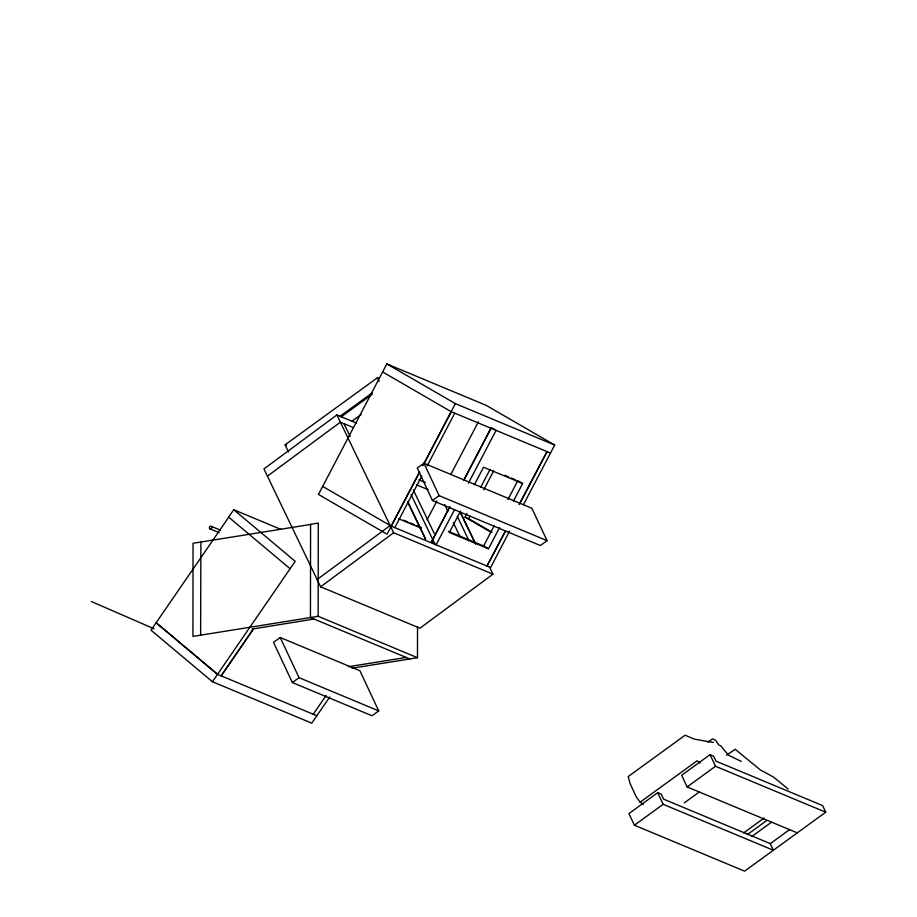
<?xml version="1.0" encoding="UTF-8"?>
<svg xmlns="http://www.w3.org/2000/svg" width="917" height="917" viewBox="0 0 917 917"><rect width="100%" height="100%" fill="white"/><g stroke="black" fill="none" stroke-linecap="round" stroke-linejoin="round"><path stroke-width="1.38" d="M200.628 635.183L200.88 542.096M417.522 626.632L417.476 657.707L318.153 616.293L318.279 523.08L310.576 524.318L310.45 617.531L409.773 658.945M523.469 504.637L554.693 445.043L486.159 405.337L386.825 363.923L318.463 494.446L387.066 534.187L419.642 472.083M419.539 472.026L391.204 526.117L490.595 567.566L509.634 531.058M422.829 465.744L455.359 403.629L554.693 445.043M423.551 464.506L451.267 411.699M394.814 527.619L421.82 476.049M427.093 465.985L454.763 413.166M427.035 519.859L436.916 500.991M450.751 474.582L478.422 421.751M431.357 542.096L449.708 506.826M463.635 480.462L491.214 427.586M431.414 542.13L449.857 506.918M463.693 480.497L491.363 427.677L496.063 430.394L468.392 483.213M454.557 509.634L436.102 544.847L431.265 542.039L433.879 543.139M460.54 511.147L449.364 532.479L488.452 548.779L499.627 527.447M474.353 484.795L483.546 467.223L522.633 483.511L513.428 501.083M490.824 532.101L465.034 517.165L467.005 513.405M480.806 487.053L490.01 469.481M465.034 517.165L468.644 518.667L469.962 516.156M483.763 489.816L493.621 470.994M448.436 531.31L483.614 545.97L494.125 525.888M507.938 499.536L517.796 480.714L522.633 483.511M486.927 566.03L505.439 530.84M519.205 504.396L546.945 451.6M487.03 566.076L505.611 530.92M519.32 504.442L547.117 451.68M280.785 529.338L233.743 509.726L228.642 517.131L290.093 568.735M228.711 517.177L151.041 630.185L212.435 681.744L295.194 561.33L233.743 509.726M221.135 675.84L253.39 628.902M221.192 675.886L253.447 628.959M313.247 714.24L326.143 695.476M329.753 696.977L311.769 723.158L212.435 681.744M356.495 423.092L336.894 414.92L263.947 468.908L320.618 586.8L419.952 628.214L492.956 574.168L489.472 566.924M267.432 476.164L340.379 422.164L353.446 427.62M317.133 579.544L390.08 525.556M320.618 586.8L393.634 532.754L492.956 574.168M288.523 452.081L285.118 444.814L377.46 377.735L378.664 378.24M339.875 416.398L372.199 392.923M341.078 416.903L372.245 394.264M351.933 421.201L361.172 414.484M423.952 463.257L417.269 468.106L432.446 500.522L540.365 545.512L547.059 540.652L531.871 508.247L423.952 463.257L439.14 495.661L547.059 540.652M432.446 500.522L439.14 495.661M280.224 637.51L273.541 642.37L292.351 682.546L372.015 715.753L378.71 710.893L359.888 670.728L280.224 637.51L299.045 677.686L378.71 710.893M292.351 682.546L299.045 677.686M707.901 742.22L712.452 738.907L715.627 740.271L718.79 744.948L720.762 745.796L728.43 755.149L741.337 761.442M713.449 742.472L694.375 739.148L685.148 735.193L628.179 776.573L630.243 783.909L636.146 796.655L640.123 802.18L697.092 760.801L700.198 762.955M657.718 792.678L663.174 804.312L773.363 850.254L770.269 843.629L663.633 799.177L661.283 794.156L657.718 792.678L628.947 813.574L634.404 825.208L744.604 871.15L825.724 812.21L822.629 805.596L715.994 761.144L713.644 756.124L710.079 754.634L681.652 775.289L687.097 786.935L797.297 832.865M726.505 755.195L735.228 749.304L760.308 769.913L773.455 777.031L788.173 789.067M634.404 825.208L663.174 804.312M687.097 786.935L715.535 766.28L825.724 812.21M684.369 802.822L699.178 792.059M743.641 832.934L764.148 818.033M747.309 834.63L766.669 820.566M751.883 836.464L771.243 822.389M770.269 843.629L789.629 829.564M310.691 524.455L193.051 543.288L192.925 636.421L318.153 616.293M252.106 629.073L314.05 619.032M348.437 666.716L406.162 657.443M352.048 668.218L417.476 657.707M211.231 526.347A1.421 1.158 -67.6 0 1 211.105 528.731A1.421 1.158 -67.6 0 1 209.374 527.699A1.421 1.158 -67.6 0 1 211.231 526.347L220.481 530.152M209.901 528.845L219.152 532.651M550.487 453.067L451.153 411.653L382.63 371.947M504.763 475.281L508.671 476.909M511.285 477.998L515.182 479.625M418.874 479.832L425.385 482.548M416.318 484.726L428.044 489.621M285.118 444.814L286.322 445.307M403.698 520.203L407.859 521.933M410.231 522.931L414.438 524.684M416.765 525.647L420.685 527.286M398.723 518.781L421.109 528.112M316.846 715.753L217.524 674.327L156.245 622.826M91.276 601.483L154.067 628.775M386.825 363.923L455.359 403.629M468.644 518.667L491.982 532.181M483.614 545.97L488.452 548.779M419.401 526.908L421.419 528.077M322.669 486.423L391.272 526.152M640.123 802.18L643.241 804.335M156.142 622.781L217.524 674.327M460.277 511.973L475.614 543.884M460.025 511.858L475.476 543.815M457.251 516.317L468.954 540.663M444.699 504.533L447.783 511.17M453.319 522.701L460.105 536.8M413.235 489.77L434.177 533.339M411.057 494.515L434.99 544.285M407.905 502.035L425.637 539.093M407.744 502.161L425.534 539.173M343.99 423.677L350.122 436.446M336.894 414.92L393.634 532.754M710.079 754.634L715.535 766.28M377.46 377.735L379.157 381.369"/></g></svg>
